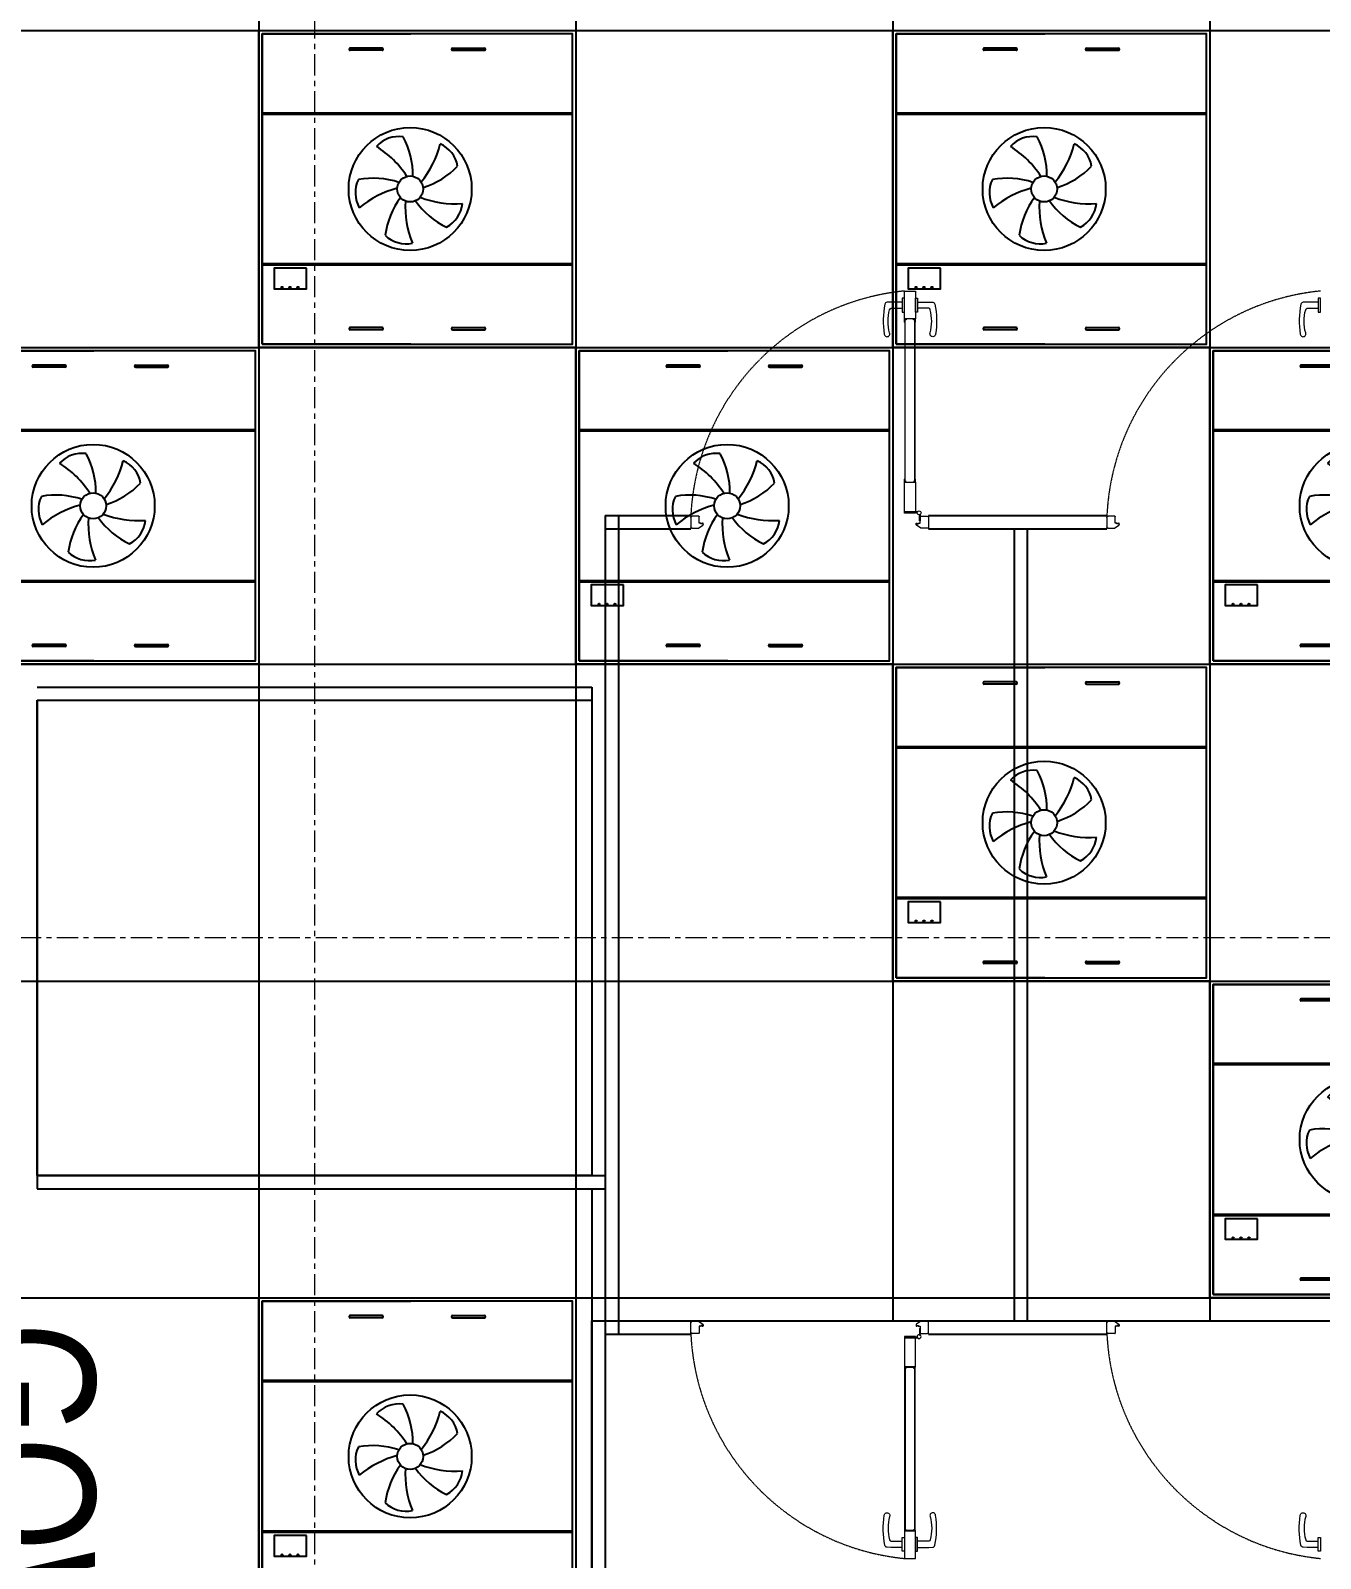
# Model space of a CAD drawing. Extents: x -15449 to 597104, y -1239737 to 53667.
# Drawn here: x 471339 to 476222, y -134885 to -129099 of the extents above; entities that cross this region are included whole.
import ezdxf

# ---------------------------------------------------------------- set-up
doc = ezdxf.new("R2010")
doc.units = 0
doc.header["$LTSCALE"] = 8
doc.linetypes.add('IDA - Grid Line', pattern=[3500, 2000, -500, 500, -500])
doc.linetypes.add('TCP2-C-L30-E-SWG-EQ$0$TCP2-C-L30-E-SWG-EQ$0$HIDDEN', pattern=[0.3, 0.2, -0.1])
doc.layers.get('0').update_dxf_attribs({"color": 1, "linetype": 'CONTINUOUS'})
for name, color, linetype in [('000_CTCI_CSA', 7, 'CONTINUOUS'), ('AC-DD', 3, 'CONTINUOUS'), ('Ceiling FL+3000', 6, 'CONTINUOUS')]:
    doc.layers.add(name, color=color, linetype=linetype)
doc.layers.add('A-_ANOTGRID_E', color=7, linetype='CONTINUOUS', lineweight=9)
doc.layers.add('Block - Cargo Lift_dwg', color=7, linetype='CONTINUOUS', lineweight=9, true_color=0x767676)
doc.styles.add('Site Area', font='arial.ttf', dxfattribs={"width": 0.8})

# ---------------------------------------------------------------- blocks, each defined once
blk = doc.blocks.new('column grid')
at = {"color": 252, "elevation": 0}
blk.add_lwpolyline([(-48454.4, -82339.3), (-46354.4, -82339.3), (-46354.4, -84139.3), (-48454.4, -84139.3)], close=True, dxfattribs=at)
at = {"layer": 'A-_ANOTGRID_E', "color": 8, "linetype": 'IDA - Grid Line', "ltscale": 0.005, "true_color": 0x808080}
for p, q in [((-47404.4, 9427, 0), (-47404.4, -120414.2, 0)), ((29680.4, -83238.8, 0), (-104784.6, -83238.8, 0))]:
    blk.add_line(p, q, dxfattribs=at)
blk = doc.blocks.new('CTCI_Building Footprint and Grid')
at = {"color": 252}
blk.add_blockref('column grid', (1987651, -866033, 0), dxfattribs=at)
blk = doc.blocks.new('188K-SM-03-F10-ARCH-PA-Y2257103$0$AP5A-SM-03-F20-ARCH-PA-Y2230801+Y2230803$0$把手GMT水平鎖')
blk.add_lwpolyline([(24.5, 8), (-24.5, 8), (-24.5, 0), (24.5, 0)], close=True)
blk.add_lwpolyline([(-11, 0), (-11, -40), (-10.4, -53.9, 0.327495), (-3.6, -61.8, 0.089847), (103.8, -64, 1.144881), (99.4, -44.7, -0.137079), (16.2, -44.7, -0.349357), (11, -39.6), (11, 0)], format="xyb")
blk = doc.blocks.new('FFU-2000')
at = {"layer": 'AC-DD', "color": 6}
for p, q in [((0, 1175), (562.5, 1175)), ((0, 0), (0, 1175)), ((454.1, 1120.5), (333.4, 1120.5)), ((454.1, 1112.7), (333.4, 1112.7)), ((720.9, 1120.5), (841.6, 1120.5)), ((720.9, 1112.7), (841.6, 1112.7)), ((1175, 875), (0, 875)), ((1175, 870.1), (0, 870.1)), ((0, 305.1), (1175, 305.1)), ((0, 300), (1175, 300)), ((454.1, 62.3), (333.4, 62.3)), ((720.9, 62.3), (841.6, 62.3)), ((562.5, 0), (0, 0)), ((454.1, 54.5), (333.4, 54.5)), ((720.9, 54.5), (841.6, 54.5))]:
    blk.add_line(p, q, dxfattribs=at)
for points in [[(-12.5, 1187.5), (1187.5, 1187.5), (1187.5, -12.5), (-12.5, -12.5)], [(0, 0), (1175, 0), (1175, 1175), (0, 1175)], [(167, 287.8), (45.3, 287.8), (45.3, 209.7), (167, 209.7)]]:
    blk.add_lwpolyline(points, close=True, dxfattribs=at)
for centre, radius in [((559.9, 587.5), 232.8), ((559.9, 587.5), 49.2), ((75.2, 214.4), 2.87), ((105.2, 214.4), 2.87), ((135.2, 214.4), 2.87)]:
    blk.add_circle(centre, radius, dxfattribs=at)
for centre, radius, start, end in [((333.4, 1116.6), 3.92, 90, 270), ((454.1, 1116.6), 3.92, 270, 90), ((720.9, 1116.6), 3.92, 90, 270), ((841.6, 1116.6), 3.92, 270, 90), ((517.6, 671), 115.2, 82.07057, 137.70558), ((255.5, 637.4), 314.8, 359.67019, 27.96819), ((311.4, 849.2), 373.4, 320.94989, 345.9361), ((626.2, 653.5), 115.2, 10.07057, 65.70558), ((234.2, 432), 373.4, 32.94989, 57.9361), ((513.3, 892.5), 314.8, 287.67019, 315.96819), ((467.5, 573.1), 115.2, 154.07057, 209.70558), ((418.4, 313.4), 314.8, 71.67019, 99.96819), ((607.1, 229.7), 373.4, 104.94989, 129.9361), ((776.9, 368.2), 314.8, 143.67019, 171.96819), ((914.8, 521.8), 373.4, 176.94989, 201.9361), ((835.5, 726.1), 314.8, 215.67019, 243.96819), ((732.1, 904.7), 373.4, 248.94989, 273.9361), ((643.2, 544.8), 115.2, 298.07057, 353.70558), ((545.1, 495.1), 115.2, 226.07057, 281.70558), ((333.4, 58.4), 3.92, 90, 270), ((454.1, 58.4), 3.92, 270, 90), ((720.9, 58.4), 3.92, 90, 270), ((841.6, 58.4), 3.92, 270, 90)]:
    blk.add_arc(centre, radius, start, end, dxfattribs=at)

msp = doc.modelspace()

# ---------------------------------------------------------------- linework, layer by layer
at = {"layer": 'Block - Cargo Lift_dwg'}
for p, q in [((474646.848, -130190.8901, 0), (474646.848, -130085.4988, 0)), ((474646.848, -130085.4988, 0), (474688.5872, -130085.4988, 0)), ((474688.5872, -130085.4988, 0), (474688.5872, -130190.8901, 0)), ((474688.5872, -130190.8901, 0), (474646.848, -130190.8901, 0)), ((474647.4741, -130202.9944, 0), (474647.4741, -130190.1596, 0)), ((474647.7872, -130189.8466, 0), (474687.648, -130189.8466, 0)), ((474648.5176, -130191.4118, 0), (474648.5176, -130193.0814, 0)), ((474648.5176, -130194.7509, 0), (474648.5176, -130202.1596, 0)), ((474667.4046, -130191.0988, 0), (474648.8306, -130191.0988, 0)), ((474648.8306, -130193.3944, 0), (474653.4219, -130193.3944, 0)), ((474653.4219, -130194.4379, 0), (474648.8306, -130194.4379, 0)), ((474649.5611, -130194.4379, 0), (474648.935, -130194.4379, 0)), ((474648.935, -130194.4379, 0), (474648.935, -130806.3093, 0)), ((474649.5611, -130806.3093, 0), (474649.5611, -130194.4379, 0)), ((474653.735, -130193.7075, 0), (474653.735, -130194.1249, 0)), ((474667.7176, -130190.7857, 0), (474667.4046, -130191.0988, 0)), ((474668.0306, -130191.0988, 0), (474667.7176, -130190.7857, 0)), ((474686.6046, -130191.0988, 0), (474668.0306, -130191.0988, 0)), ((474681.7002, -130194.1249, 0), (474681.7002, -130193.7075, 0)), ((474682.0132, -130193.3944, 0), (474686.6046, -130193.3944, 0)), ((474686.6046, -130194.4379, 0), (474682.0132, -130194.4379, 0)), ((474685.8741, -130194.4379, 0), (474685.8741, -130806.3093, 0)), ((474686.5002, -130194.4379, 0), (474685.8741, -130194.4379, 0)), ((474686.5002, -130806.3093, 0), (474686.5002, -130194.4379, 0)), ((474686.9176, -130193.0814, 0), (474686.9176, -130191.4118, 0)), ((474686.9176, -130202.1596, 0), (474686.9176, -130194.7509, 0)), ((474687.9611, -130190.1596, 0), (474687.9611, -130202.9944, 0)), ((474648.3688, -130204.3264, 0), (474647.534, -130203.1785, 0)), ((474648.935, -130202.577, 0), (474648.935, -130204.1422, 0)), ((474686.5002, -130204.1422, 0), (474686.5002, -130202.577, 0)), ((474687.9012, -130203.1785, 0), (474687.0664, -130204.3264, 0)), ((474646.848, -130926.1615, 0), (474646.848, -130809.8571, 0)), ((474646.848, -130809.8571, 0), (474688.5872, -130809.8571, 0)), ((474648.935, -130806.3093, 0), (474649.5611, -130806.3093, 0)), ((474685.8741, -130806.3093, 0), (474686.5002, -130806.3093, 0)), ((474688.5872, -130809.8571, 0), (474688.5872, -130926.1615, 0)), ((473838.53, -130942.7162, 0), (473838.53, -130978.2814, 0)), ((473868.2691, -130937.4988, 0), (473843.7474, -130937.4988, 0)), ((473869.8344, -130964.7162, 0), (473869.8344, -130939.064, 0)), ((474688.5872, -130926.1615, 0), (474646.848, -130926.1615, 0)), ((474649.9785, -130920.9441, 0), (474696.935, -130920.9441, 0)), ((474649.9785, -130923.5528, 0), (474649.9785, -130920.9441, 0)), ((474696.935, -130923.5528, 0), (474649.9785, -130923.5528, 0)), ((474696.935, -130920.9441, 0), (474696.935, -130923.5528, 0)), ((474704.617, -130956.3652, 0), (474704.617, -130931.2348, 0)), ((474704.617, -130931.2348, 0), (474707.2257, -130931.2348, 0)), ((474707.2257, -130931.2348, 0), (474707.2257, -130956.3652, 0)), ((474707.2257, -130964.7162, 0), (474707.2257, -130939.064, 0)), ((474708.7909, -130937.4988, 0), (474733.3126, -130937.4988, 0)), ((474738.53, -130942.7162, 0), (474738.53, -130978.2814, 0)), ((475413.53, -130942.7162, 0), (475413.53, -130978.2814, 0)), ((475443.2691, -130937.4988, 0), (475418.7474, -130937.4988, 0)), ((475444.8344, -130964.7162, 0), (475444.8344, -130939.064, 0)), ((473843.7474, -130983.4988, 0), (473867.784, -130983.4988, 0)), ((473867.784, -130983.4988, 0), (473884.2865, -130972.6588, 0)), ((473877.9735, -130964.7162, 0), (473869.8344, -130964.7162, 0)), ((473876.3039, -130965.7596, 0), (473877.9735, -130965.7596, 0)), ((473876.3039, -130967.7422, 0), (473876.3039, -130965.7596, 0)), ((473884.2344, -130967.7422, 0), (473876.3039, -130967.7422, 0)), ((473884.9648, -130964.7162, 0), (473882.5648, -130964.7162, 0)), ((473882.5648, -130965.7596, 0), (473884.2344, -130965.7596, 0)), ((473884.2344, -130965.7596, 0), (473884.2344, -130967.7422, 0)), ((473885.4865, -130970.1944, 0), (473885.4865, -130965.2379, 0)), ((474691.5735, -130970.1944, 0), (474691.5735, -130965.2379, 0)), ((474692.0952, -130964.7162, 0), (474694.4952, -130964.7162, 0)), ((474709.276, -130983.4988, 0), (474692.7735, -130972.6588, 0)), ((474694.4952, -130965.7596, 0), (474692.8257, -130965.7596, 0)), ((474692.8257, -130965.7596, 0), (474692.8257, -130967.7422, 0)), ((474692.8257, -130967.7422, 0), (474700.7561, -130967.7422, 0)), ((474699.0865, -130964.7162, 0), (474707.2257, -130964.7162, 0)), ((474700.7561, -130965.7596, 0), (474699.0865, -130965.7596, 0)), ((474700.7561, -130967.7422, 0), (474700.7561, -130965.7596, 0)), ((474707.2257, -130956.3652, 0), (474704.617, -130956.3652, 0)), ((474733.3126, -130983.4988, 0), (474709.276, -130983.4988, 0)), ((475418.7474, -130983.4988, 0), (475442.784, -130983.4988, 0)), ((475442.784, -130983.4988, 0), (475459.2865, -130972.6588, 0)), ((475452.9735, -130964.7162, 0), (475444.8344, -130964.7162, 0)), ((475451.3039, -130965.7596, 0), (475452.9735, -130965.7596, 0)), ((475451.3039, -130967.7422, 0), (475451.3039, -130965.7596, 0)), ((475459.2344, -130967.7422, 0), (475451.3039, -130967.7422, 0)), ((475459.9648, -130964.7162, 0), (475457.5648, -130964.7162, 0)), ((475457.5648, -130965.7596, 0), (475459.2344, -130965.7596, 0)), ((475459.2344, -130965.7596, 0), (475459.2344, -130967.7422, 0)), ((475460.4865, -130970.1944, 0), (475460.4865, -130965.2379, 0)), ((473838.53, -134028.2814, 0), (473838.53, -133992.7162, 0)), ((473843.7474, -133987.4988, 0), (473867.784, -133987.4988, 0)), ((473867.784, -133987.4988, 0), (473884.2865, -133998.3388, 0)), ((473869.8344, -134006.2814, 0), (473869.8344, -134031.9336, 0)), ((473877.9735, -134006.2814, 0), (473869.8344, -134006.2814, 0)), ((473876.3039, -134003.2553, 0), (473876.3039, -134005.2379, 0)), ((473884.2344, -134003.2553, 0), (473876.3039, -134003.2553, 0)), ((473876.3039, -134005.2379, 0), (473877.9735, -134005.2379, 0)), ((473882.5648, -134005.2379, 0), (473884.2344, -134005.2379, 0)), ((473884.9648, -134006.2814, 0), (473882.5648, -134006.2814, 0)), ((473884.2344, -134005.2379, 0), (473884.2344, -134003.2553, 0)), ((473885.4865, -134000.8031, 0), (473885.4865, -134005.7596, 0)), ((474691.5735, -134000.8031, 0), (474691.5735, -134005.7596, 0)), ((474692.0952, -134006.2814, 0), (474694.4952, -134006.2814, 0)), ((474709.276, -133987.4988, 0), (474692.7735, -133998.3388, 0)), ((474692.8257, -134005.2379, 0), (474692.8257, -134003.2553, 0)), ((474692.8257, -134003.2553, 0), (474700.7561, -134003.2553, 0)), ((474694.4952, -134005.2379, 0), (474692.8257, -134005.2379, 0)), ((474700.7561, -134005.2379, 0), (474699.0865, -134005.2379, 0)), ((474699.0865, -134006.2814, 0), (474707.2257, -134006.2814, 0)), ((474700.7561, -134003.2553, 0), (474700.7561, -134005.2379, 0)), ((474704.617, -134014.6323, 0), (474704.617, -134039.7628, 0)), ((474707.2257, -134014.6323, 0), (474704.617, -134014.6323, 0)), ((474707.2257, -134006.2814, 0), (474707.2257, -134031.9336, 0)), ((474707.2257, -134039.7628, 0), (474707.2257, -134014.6323, 0)), ((474733.3126, -133987.4988, 0), (474709.276, -133987.4988, 0)), ((474738.53, -134028.2814, 0), (474738.53, -133992.7162, 0)), ((475413.53, -134028.2814, 0), (475413.53, -133992.7162, 0)), ((475418.7474, -133987.4988, 0), (475442.784, -133987.4988, 0)), ((475442.784, -133987.4988, 0), (475459.2865, -133998.3388, 0)), ((475444.8344, -134006.2814, 0), (475444.8344, -134031.9336, 0)), ((475452.9735, -134006.2814, 0), (475444.8344, -134006.2814, 0)), ((475451.3039, -134003.2553, 0), (475451.3039, -134005.2379, 0)), ((475459.2344, -134003.2553, 0), (475451.3039, -134003.2553, 0)), ((475451.3039, -134005.2379, 0), (475452.9735, -134005.2379, 0)), ((475457.5648, -134005.2379, 0), (475459.2344, -134005.2379, 0)), ((475459.9648, -134006.2814, 0), (475457.5648, -134006.2814, 0)), ((475459.2344, -134005.2379, 0), (475459.2344, -134003.2553, 0)), ((475460.4865, -134000.8031, 0), (475460.4865, -134005.7596, 0)), ((473868.2691, -134033.4988, 0), (473843.7474, -134033.4988, 0)), ((474646.848, -134044.8361, 0), (474646.848, -134161.1404, 0)), ((474688.5872, -134044.8361, 0), (474646.848, -134044.8361, 0)), ((474696.935, -134047.4448, 0), (474649.9785, -134047.4448, 0)), ((474649.9785, -134047.4448, 0), (474649.9785, -134050.0535, 0)), ((474649.9785, -134050.0535, 0), (474696.935, -134050.0535, 0)), ((474688.5872, -134161.1404, 0), (474688.5872, -134044.8361, 0)), ((474696.935, -134050.0535, 0), (474696.935, -134047.4448, 0)), ((474704.617, -134039.7628, 0), (474707.2257, -134039.7628, 0)), ((474708.7909, -134033.4988, 0), (474733.3126, -134033.4988, 0)), ((475443.2691, -134033.4988, 0), (475418.7474, -134033.4988, 0)), ((474646.848, -134161.1404, 0), (474688.5872, -134161.1404, 0)), ((474648.935, -134164.6882, 0), (474649.5611, -134164.6882, 0)), ((474648.935, -134776.5596, 0), (474648.935, -134164.6882, 0)), ((474649.5611, -134164.6882, 0), (474649.5611, -134776.5596, 0)), ((474685.8741, -134776.5596, 0), (474685.8741, -134164.6882, 0)), ((474685.8741, -134164.6882, 0), (474686.5002, -134164.6882, 0)), ((474686.5002, -134164.6882, 0), (474686.5002, -134776.5596, 0)), ((474648.3688, -134766.6712, 0), (474647.534, -134767.819, 0)), ((474648.935, -134768.4205, 0), (474648.935, -134766.8553, 0)), ((474686.5002, -134766.8553, 0), (474686.5002, -134768.4205, 0)), ((474687.9012, -134767.819, 0), (474687.0664, -134766.6712, 0)), ((474646.848, -134780.1075, 0), (474646.848, -134885.4988, 0)), ((474688.5872, -134780.1075, 0), (474646.848, -134780.1075, 0)), ((474647.4741, -134768.0031, 0), (474647.4741, -134780.8379, 0)), ((474647.7872, -134781.1509, 0), (474687.648, -134781.1509, 0)), ((474648.5176, -134776.2466, 0), (474648.5176, -134768.8379, 0)), ((474648.5176, -134779.5857, 0), (474648.5176, -134777.9162, 0)), ((474653.4219, -134776.5596, 0), (474648.8306, -134776.5596, 0)), ((474648.8306, -134777.6031, 0), (474653.4219, -134777.6031, 0)), ((474667.4046, -134779.8988, 0), (474648.8306, -134779.8988, 0)), ((474649.5611, -134776.5596, 0), (474648.935, -134776.5596, 0)), ((474653.735, -134777.2901, 0), (474653.735, -134776.8727, 0)), ((474667.7176, -134780.2118, 0), (474667.4046, -134779.8988, 0)), ((474668.0306, -134779.8988, 0), (474667.7176, -134780.2118, 0)), ((474686.6046, -134779.8988, 0), (474668.0306, -134779.8988, 0)), ((474681.7002, -134776.8727, 0), (474681.7002, -134777.2901, 0)), ((474686.6046, -134776.5596, 0), (474682.0132, -134776.5596, 0)), ((474682.0132, -134777.6031, 0), (474686.6046, -134777.6031, 0)), ((474686.5002, -134776.5596, 0), (474685.8741, -134776.5596, 0)), ((474686.9176, -134768.8379, 0), (474686.9176, -134776.2466, 0)), ((474686.9176, -134777.9162, 0), (474686.9176, -134779.5857, 0)), ((474687.9611, -134780.8379, 0), (474687.9611, -134768.0031, 0)), ((474688.5872, -134885.4988, 0), (474688.5872, -134780.1075, 0)), ((474646.848, -134885.4988, 0), (474688.5872, -134885.4988, 0))]:
    msp.add_line(p, q, dxfattribs=at)
at = {"layer": 'Block - Cargo Lift_dwg', "lineweight": -3}
for p, q in [((473514.1148, -130935.4988, 0), (473514.1146, -134035.4988, 0)), ((473514.1148, -130935.4988, 0), (473838.53, -130935.4988, 0)), ((473564.1148, -130935.4988, 0), (473564.1146, -134035.4988, 0)), ((474738.53, -130935.4988, 0), (475413.53, -130935.4988, 0)), ((473514.1148, -130985.4988, 0), (473838.53, -130985.4988, 0)), ((474738.53, -130985.4988, 0), (475413.53, -130985.4988, 0)), ((475063.53, -133985.4988, 0), (475063.53, -130985.4988, 0)), ((475113.53, -133985.4988, 0), (475113.53, -130985.4988, 0)), ((471364.1147, -131585.3554, 0), (473464.1147, -131585.3554, 0)), ((471364.1147, -131635.3554, 0), (473464.1147, -131635.3554, 0)), ((471364.1147, -131635.3554, 0), (471364.1147, -133485.3554, 0)), ((473464.1147, -131585.3554, 0), (473464.1147, -133435.3554, 0)), ((473514.1147, -131585.3554, 0), (473514.1147, -133435.3554, 0)), ((471364.1147, -133435.3554, 0), (473513.6678, -133435.3553, 0)), ((471364.1147, -133485.3554, 0), (473513.6678, -133485.3553, 0)), ((473463.6678, -133485.3554, 0), (473463.6678, -140484.9227, 0)), ((473513.6678, -133485.3554, 0), (473513.6678, -140484.9227, 0)), ((473514.1146, -133985.4987, 0), (473838.53, -133985.4988, 0)), ((474738.53, -133985.4988, 0), (475413.53, -133985.4988, 0)), ((473514.1146, -134035.4987, 0), (473838.53, -134035.4988, 0)), ((473514.1146, -134035.4988, 0), (473514.1146, -134035.4988, 0)), ((473564.1146, -134035.4988, 0), (473564.1146, -134035.4988, 0)), ((474738.53, -134035.4988, 0), (475413.53, -134035.4988, 0))]:
    msp.add_line(p, q, dxfattribs=at)
at = {"layer": 'Block - Cargo Lift_dwg', "elevation": 0}
for points in [[(467513.817, -140385.1853), (467513.5837, -140385.1854), (467513.8404, -140435.307), (473463.6699, -140435.3047), (473463.6699, -133985.4987), (479713.53, -133985.4987), (479713.8371, -121485.4155), (464513.6667, -121485.4182), (464519.1323, -133435.3981), (467513.5804, -133435.2868), (467513.817, -140385.1853)], [(473838.53, -130935.4988), (473838.53, -130985.4988)], [(474738.53, -130935.4988), (474738.53, -130985.4988)], [(475413.53, -130935.4988), (475413.53, -130985.4988)], [(473838.53, -134035.4988), (473838.53, -133985.4988)], [(474738.53, -134035.4988), (474738.53, -133985.4988)], [(475413.53, -134035.4988), (475413.53, -133985.4988)]]:
    msp.add_lwpolyline(points, dxfattribs=at)
for points in [[(474667.7176, -130809.9615), (474668.0306, -130809.6484), (474686.6046, -130809.6484, 0.414213562), (474686.9176, -130809.3354), (474686.9176, -130807.6658, 0.414213562), (474686.6046, -130807.3528), (474682.0132, -130807.3528, -0.414213562), (474681.7002, -130807.0397), (474681.7002, -130806.6224, -0.414213562), (474682.0132, -130806.3093), (474686.6046, -130806.3093, 0.414213562), (474686.9176, -130805.9963), (474686.9176, -130798.5876, 0.414213562), (474686.7089, -130798.3789), (474686.7089, -130798.3789, -0.414213562), (474686.5002, -130798.1702), (474686.5002, -130796.605, -0.726360057), (474687.0664, -130796.4208), (474687.9012, -130797.5687, -0.158506878), (474687.9611, -130797.7528), (474687.9611, -130810.5876, -0.414213562), (474687.648, -130810.9006), (474647.7872, -130810.9006, -0.414213562), (474647.4741, -130810.5876), (474647.4741, -130797.7528, -0.158506878), (474647.534, -130797.5687), (474648.3688, -130796.4208, -0.726360057), (474648.935, -130796.605), (474648.935, -130798.1702, -0.414213562), (474648.7263, -130798.3789, 0.414213562), (474648.5176, -130798.5876), (474648.5176, -130805.9963, 0.414213562), (474648.8306, -130806.3093), (474653.4219, -130806.3093, -0.414213562), (474653.735, -130806.6224), (474653.735, -130807.0397, -0.414213562), (474653.4219, -130807.3528), (474648.8306, -130807.3528, 0.414213562), (474648.5176, -130807.6658), (474648.5176, -130809.3354, 0.414213562), (474648.8306, -130809.6484), (474667.4046, -130809.6484)], [(474667.7176, -134161.0361), (474668.0306, -134161.3491), (474686.6046, -134161.3491, -0.414213562), (474686.9176, -134161.6621), (474686.9176, -134163.3317, -0.414213562), (474686.6046, -134163.6448), (474682.0132, -134163.6448, 0.414213562), (474681.7002, -134163.9578), (474681.7002, -134164.3752, 0.414213562), (474682.0132, -134164.6882), (474686.6046, -134164.6882, -0.414213562), (474686.9176, -134165.0013), (474686.9176, -134172.41, -0.414213562), (474686.7089, -134172.6187), (474686.7089, -134172.6187, 0.414213562), (474686.5002, -134172.8274), (474686.5002, -134174.3926, 0.726360057), (474687.0664, -134174.5767), (474687.9012, -134173.4289, 0.158506878), (474687.9611, -134173.2448), (474687.9611, -134160.41, 0.414213562), (474687.648, -134160.0969), (474647.7872, -134160.0969, 0.414213562), (474647.4741, -134160.41), (474647.4741, -134173.2448, 0.158506878), (474647.534, -134173.4289), (474648.3688, -134174.5767, 0.726360057), (474648.935, -134174.3926), (474648.935, -134172.8274, 0.414213562), (474648.7263, -134172.6187, -0.414213562), (474648.5176, -134172.41), (474648.5176, -134165.0013, -0.414213562), (474648.8306, -134164.6882), (474653.4219, -134164.6882, 0.414213562), (474653.735, -134164.3752), (474653.735, -134163.9578, 0.414213562), (474653.4219, -134163.6448), (474648.8306, -134163.6448, -0.414213562), (474648.5176, -134163.3317), (474648.5176, -134161.6621, -0.414213562), (474648.8306, -134161.3491), (474667.4046, -134161.3491)]]:
    msp.add_lwpolyline(points, format="xyb", close=True, dxfattribs=at)
at = {"layer": 'Block - Cargo Lift_dwg', "linetype": 'TCP2-C-L30-E-SWG-EQ$0$TCP2-C-L30-E-SWG-EQ$0$HIDDEN'}
for centre, start, end in [((474735.3516, -130979.0024, 0), 95.65682715, 177.22283645), ((476310.3516, -130979.0024, 0), 95.65682715, 177.22283645), ((474735.3516, -133991.9952, 0), 182.77716355, 264.34317285), ((476310.3516, -133991.9952, 0), 182.77716355, 264.34317285)]:
    msp.add_arc(centre, 897.8761, start, end, dxfattribs=at)
at = {"layer": 'Block - Cargo Lift_dwg'}
for centre, radius, start, end in [((474647.7872, -130190.1596, 0), 0.313, 90.00001025, 180.00001025), ((474648.8306, -130191.4118, 0), 0.313, 90.00001025, 180.00001025), ((474648.8306, -130193.0814, 0), 0.313, 179.99998975, 269.99998975), ((474648.8306, -130194.7509, 0), 0.313, 89.99998292, 179.99998292), ((474653.4219, -130193.7075, 0), 0.313, 0.00001366, 90.00001366), ((474653.4219, -130194.1249, 0), 0.313, 270.00001366, 0.00001366), ((474682.0132, -130193.7075, 0), 0.313, 89.99998292, 179.99998292), ((474682.0132, -130194.1249, 0), 0.313, 179.99998975, 269.99998975), ((474686.6046, -130191.4118, 0), 0.313, 359.99998975, 89.99998975), ((474686.6046, -130193.0814, 0), 0.313, 270.00001025, 0.00001025), ((474686.6046, -130194.7509, 0), 0.313, 0.00001708, 90.00001708), ((474687.648, -130190.1596, 0), 0.313, 359.99998975, 89.99998975), ((474647.7872, -130202.9944, 0), 0.313, 180.00000512, 216.02737915), ((474648.6219, -130204.1422, 0), 0.313, 216.02736434, 359.99998975), ((474648.7263, -130202.1596, 0), 0.2087, 180.00001537, 270.00001537), ((474648.7263, -130202.577, 0), 0.2087, 359.99997951, 89.99997951), ((474686.7089, -130202.577, 0), 0.2087, 90.00002561, 180.00002561), ((474686.8132, -130204.1422, 0), 0.313, 180.00000854, 323.97263543), ((474686.7089, -130202.1596, 0), 0.2087, 269.99998463, 359.99998463), ((474687.648, -130202.9944, 0), 0.313, 323.97262085, 359.99999488), ((474648.6219, -134766.8553, 0), 0.313, 0.00001025, 143.97263566), ((474686.8132, -134766.8553, 0), 0.313, 36.02736457, 179.99999146), ((474647.7872, -134768.0031, 0), 0.313, 143.97262085, 179.99999488), ((474647.7872, -134780.8379, 0), 0.313, 179.99998975, 269.99998975), ((474648.7263, -134768.8379, 0), 0.2087, 89.99998463, 179.99998463), ((474648.8306, -134776.2466, 0), 0.313, 180.00001708, 270.00001708), ((474648.8306, -134777.9162, 0), 0.313, 90.00001025, 180.00001025), ((474648.8306, -134779.5857, 0), 0.313, 179.99998975, 269.99998975), ((474648.7263, -134768.4205, 0), 0.2087, 270.00002049, 0.00002049), ((474653.4219, -134776.8727, 0), 0.313, 359.99998634, 89.99998634), ((474653.4219, -134777.2901, 0), 0.313, 269.99998634, 359.99998634), ((474682.0132, -134776.8727, 0), 0.313, 90.00001025, 180.00001025), ((474682.0132, -134777.2901, 0), 0.313, 180.00001708, 270.00001708), ((474686.7089, -134768.4205, 0), 0.2087, 179.99997439, 269.99997439), ((474686.6046, -134776.2466, 0), 0.313, 269.99998292, 359.99998292), ((474686.6046, -134777.9162, 0), 0.313, 359.99998975, 89.99998975), ((474686.6046, -134779.5857, 0), 0.313, 270.00001025, 0.00001025), ((474686.7089, -134768.8379, 0), 0.2087, 0.00001537, 90.00001537), ((474687.648, -134780.8379, 0), 0.313, 270.00001025, 0.00001025), ((474687.648, -134768.0031, 0), 0.313, 0.00000512, 36.02737915)]:
    msp.add_arc(centre, radius, start, end, dxfattribs=at)
at = {"layer": 'Block - Cargo Lift_dwg', "extrusion": (-9.86076e-32, -1.3636e-31, -1)}
for centre, major_axis, start_param, end_param in [((473843.7474, -130942.7162, 0), (3.6893, -3.6893), 2.356194491, 3.926990817), ((473868.2691, -130939.064, 0), (1.1068, -1.1068), -2.35619449, -0.785398163), ((474708.7909, -130939.064, 0), (-1.1068, -1.1068), 7.068583471, 8.639379797), ((474733.3126, -130942.7162, 0), (-3.6893, -3.6893), 2.35619449, 3.926990816), ((475418.7474, -130942.7162, 0), (3.6893, -3.6893), 2.356194491, 3.926990817), ((475443.2691, -130939.064, 0), (1.1068, -1.1068), -2.35619449, -0.785398163), ((473843.7474, -130978.2814, 0), (-3.6893, -3.6893), -0.785398163, 0.785398163), ((473877.9735, -130965.2379, 0), (-0.3689, -0.3689), 2.35619449, 5.497787144), ((473882.5648, -130965.2379, 0), (-0.3689, -0.3689), -0.785398163, 2.35619449), ((473882.3561, -130970.1944, 0), (2.2136, -2.2136), -0.785398164, 0.120902764), ((473884.9648, -130965.2379, 0), (0.3689, -0.3689), -2.35619449, -0.785398163), ((474692.0952, -130965.2379, 0), (-0.3689, -0.3689), 7.068583471, 8.639379797), ((474694.7039, -130970.1944, 0), (-2.2136, -2.2136), 6.162282543, 7.068583471), ((474694.4952, -130965.2379, 0), (0.3689, -0.3689), 3.926990817, 7.068583471), ((474699.0865, -130965.2379, 0), (0.3689, -0.3689), 0.785398163, 3.926990817), ((474733.3126, -130978.2814, 0), (3.6893, -3.6893), 5.497787144, 7.068583471), ((475418.7474, -130978.2814, 0), (-3.6893, -3.6893), -0.785398163, 0.785398163), ((475452.9735, -130965.2379, 0), (-0.3689, -0.3689), 2.35619449, 5.497787144), ((475457.5648, -130965.2379, 0), (-0.3689, -0.3689), -0.785398163, 2.35619449), ((475457.3561, -130970.1944, 0), (2.2136, -2.2136), -0.785398164, 0.120902764), ((475459.9648, -130965.2379, 0), (0.3689, -0.3689), -2.35619449, -0.785398163)]:
    msp.add_ellipse(centre, major_axis=major_axis, ratio=1, start_param=start_param, end_param=end_param, dxfattribs=at)
at = {"layer": 'Block - Cargo Lift_dwg'}
for centre, major_axis, start_param, end_param in [((474702.53, -130925.6397, 0), (5.165, 5.165), 5.497787144, 11.780972451), ((473843.7474, -133992.7162, 0), (-3.6893, 3.6893), -0.785398163, 0.785398163), ((473877.9735, -134005.7596, 0), (-0.3689, 0.3689), 2.35619449, 5.497787144), ((473882.5648, -134005.7596, 0), (-0.3689, 0.3689), -0.785398163, 2.35619449), ((473882.3561, -134000.8031, 0), (2.2136, 2.2136), -0.785398164, 0.120902764), ((473884.9648, -134005.7596, 0), (0.3689, 0.3689), -2.35619449, -0.785398163), ((474694.7039, -134000.8031, 0), (-2.2136, 2.2136), 6.162282543, 7.068583471), ((474692.0952, -134005.7596, 0), (-0.3689, 0.3689), 7.068583471, 8.639379797), ((474694.4952, -134005.7596, 0), (0.3689, 0.3689), 3.926990817, 7.068583471), ((474699.0865, -134005.7596, 0), (0.3689, 0.3689), 0.785398163, 3.926990817), ((474733.3126, -133992.7162, 0), (3.6893, 3.6893), 5.497787144, 7.068583471), ((475418.7474, -133992.7162, 0), (-3.6893, 3.6893), -0.785398163, 0.785398163), ((475452.9735, -134005.7596, 0), (-0.3689, 0.3689), 2.35619449, 5.497787144), ((475457.5648, -134005.7596, 0), (-0.3689, 0.3689), -0.785398163, 2.35619449), ((475457.3561, -134000.8031, 0), (2.2136, 2.2136), -0.785398164, 0.120902764), ((475459.9648, -134005.7596, 0), (0.3689, 0.3689), -2.35619449, -0.785398163), ((473843.7474, -134028.2814, 0), (3.6893, 3.6893), 2.356194491, 3.926990817), ((473868.2691, -134031.9336, 0), (1.1068, 1.1068), -2.35619449, -0.785398163), ((474708.7909, -134031.9336, 0), (-1.1068, 1.1068), 7.068583471, 8.639379797), ((474733.3126, -134028.2814, 0), (-3.6893, 3.6893), 2.35619449, 3.926990816), ((475418.7474, -134028.2814, 0), (3.6893, 3.6893), 2.356194491, 3.926990817), ((475443.2691, -134031.9336, 0), (1.1068, 1.1068), -2.35619449, -0.785398163)]:
    msp.add_ellipse(centre, major_axis=major_axis, ratio=1, start_param=start_param, end_param=end_param, dxfattribs=at)
at = {"layer": 'Block - Cargo Lift_dwg', "extrusion": (-9.86076e-32, 1.3636e-31, -1)}
msp.add_ellipse((474702.53, -134045.3578, 0), major_axis=(5.165, -5.165), ratio=1, start_param=5.497787144, end_param=11.780972451, dxfattribs=at)
at = {"layer": 'Ceiling FL+3000'}
for p, q in [((472203.6598, -121485.4168, 0), (472203.6598, -140435.3052, 0)), ((473403.6598, -121485.4166, 0), (473403.6598, -140435.3047, 0)), ((474603.6598, -121485.4164, 0), (474603.6598, -133985.4987, 0)), ((475803.6598, -121485.4162, 0), (475803.6598, -133985.4987, 0)), ((464517.1489, -129098.9972, 0), (479713.65, -129098.9972, 0)), ((464517.6978, -130298.9972, 0), (479713.6206, -130298.9972, 0)), ((464518.2466, -131498.9972, 0), (479713.5911, -131498.9972, 0)), ((464518.7955, -132698.9972, 0), (479713.5616, -132698.9972, 0)), ((467513.5962, -133898.9972, 0), (479713.5321, -133898.9972, 0))]:
    msp.add_line(p, q, dxfattribs=at)
at = {"layer": 'Ceiling FL+3000', "lineweight": -3, "elevation": 0}
msp.add_lwpolyline([(467513.817, -140385.1853), (467513.5837, -140385.1854), (467513.8404, -140435.307), (473463.6699, -140435.3047), (473463.6699, -133985.4987), (479713.53, -133985.4987), (479713.8371, -121485.4155), (464513.6667, -121485.4182), (464519.1323, -133435.3981), (467513.5804, -133435.2868), (467513.817, -140385.1853)], dxfattribs=at)

# ---------------------------------------------------------------- block references
at = {"layer": '000_CTCI_CSA', "color": 2}
msp.add_blockref('CTCI_Building Footprint and Grid', (-1467832.5298, 816737), dxfattribs=at)
at = {"layer": 'AC-DD'}
for p in [(472216.1598, -130286.4972, 0), (474616.1598, -130286.4972, 0), (471016.1598, -131486.4972, 0), (473416.1598, -131486.4972, 0), (475816.1598, -131486.4972, 0), (474616.1598, -132686.4972, 0), (475816.1598, -133886.4972, 0), (472216.1598, -135086.4972, 0)]:
    msp.add_blockref('FFU-2000', p, dxfattribs=at)
at = {"layer": 'Block - Cargo Lift_dwg', "yscale": 1.05882352931992, "zscale": 1.05882352931992}
for p, xscale, rotation in [((474638.3774, -130138.9694, 0), 1.05882352931992, 270), ((474697.0578, -130138.9694, 0), -1.05882352931992, 90), ((476213.3774, -130138.9694, 0), 1.05882352931992, 270), ((474638.3774, -134832.0282, 0), -1.05882352931992, 270), ((474697.0578, -134832.0282, 0), 1.05882352931992, 89.99999999999999), ((476213.3774, -134832.0282, 0), -1.05882352931992, 270)]:
    msp.add_blockref('188K-SM-03-F10-ARCH-PA-Y2257103$0$AP5A-SM-03-F20-ARCH-PA-Y2230801+Y2230803$0$把手GMT水平鎖', p, dxfattribs=dict(at, xscale=xscale, rotation=rotation))

# ---------------------------------------------------------------- texts
at = {"layer": 'Block - Cargo Lift_dwg', "color": 252, "style": 'Site Area', "width": 0.8}
msp.add_text('GOWNING ROOM 1', height=500, rotation=270, dxfattribs=at).set_placement((471083.5266, -133989.6576))

doc.saveas('drawing.dxf')
